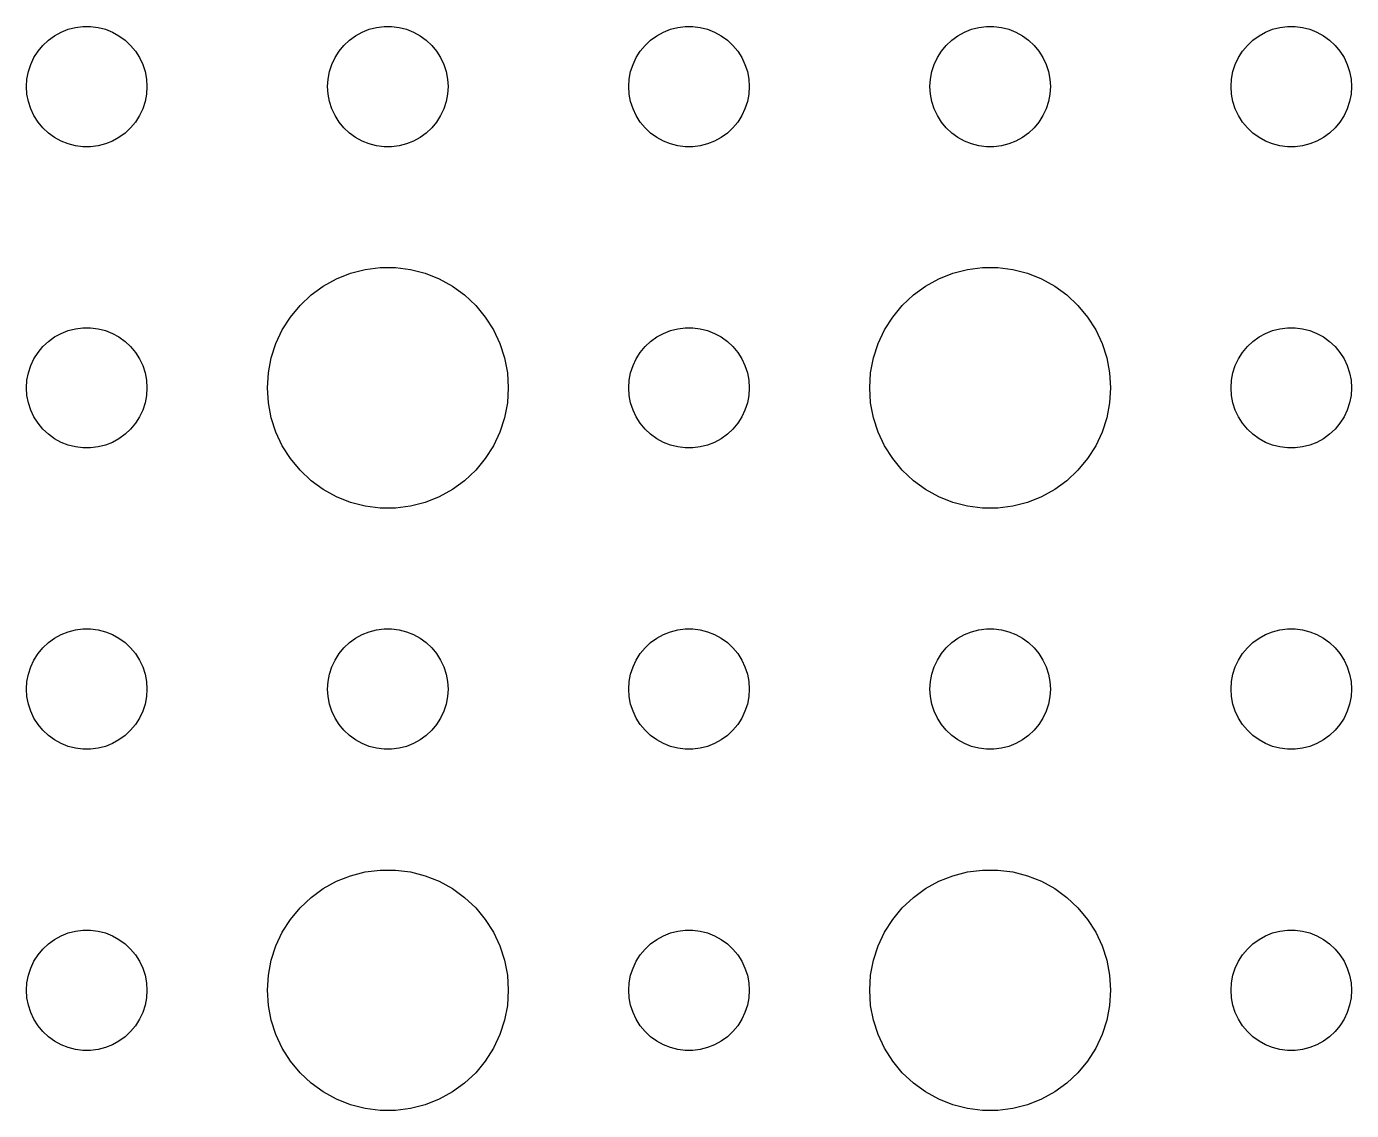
# Model space of a CAD drawing. Header units: metres. Extents: x -134 to 134, y 518 to 1078.
# Drawn here: x -1.5 to 31.5, y 681.01 to 708 of the extents above; entities that cross this region are included whole.
import ezdxf

# ---------------------------------------------------------------- set-up
doc = ezdxf.new("R2010")
doc.units = ezdxf.units.M

msp = doc.modelspace()

# ---------------------------------------------------------------- linework, layer by layer
for p, q in [((-0.80373, 707.766), (-0.63866, 707.857)), ((-0.63866, 707.857), (-0.46352, 707.927)), ((-0.46352, 707.927), (-0.28107, 707.973)), ((-0.28107, 707.973), (-0.09418, 707.997)), ((-0.09418, 707.997), (0.09418, 707.997)), ((0.09418, 707.997), (0.28107, 707.973)), ((0.28107, 707.973), (0.46352, 707.927)), ((0.46352, 707.927), (0.63866, 707.857)), ((0.63866, 707.857), (0.80373, 707.766)), ((6.69626, 707.766), (6.86133, 707.857)), ((6.86133, 707.857), (7.03647, 707.927)), ((7.03647, 707.927), (7.21892, 707.973)), ((7.21892, 707.973), (7.40581, 707.997)), ((7.40581, 707.997), (7.59418, 707.997)), ((7.59418, 707.997), (7.78107, 707.973)), ((7.78107, 707.973), (7.96352, 707.927)), ((7.96352, 707.927), (8.13866, 707.857)), ((8.13866, 707.857), (8.30373, 707.766)), ((14.1963, 707.766), (14.3613, 707.857)), ((14.3613, 707.857), (14.5365, 707.927)), ((14.5365, 707.927), (14.7189, 707.973)), ((14.7189, 707.973), (14.9058, 707.997)), ((14.9058, 707.997), (15.0942, 707.997)), ((15.0942, 707.997), (15.2811, 707.973)), ((15.2811, 707.973), (15.4635, 707.927)), ((15.4635, 707.927), (15.6387, 707.857)), ((15.6387, 707.857), (15.8037, 707.766)), ((21.6963, 707.766), (21.8613, 707.857)), ((21.8613, 707.857), (22.0365, 707.927)), ((22.0365, 707.927), (22.2189, 707.973)), ((22.2189, 707.973), (22.4058, 707.997)), ((22.4058, 707.997), (22.5942, 707.997)), ((22.5942, 707.997), (22.7811, 707.973)), ((22.7811, 707.973), (22.9635, 707.927)), ((22.9635, 707.927), (23.1387, 707.857)), ((23.1387, 707.857), (23.3037, 707.766)), ((29.1963, 707.766), (29.3613, 707.857)), ((29.3613, 707.857), (29.5365, 707.927)), ((29.5365, 707.927), (29.7189, 707.973)), ((29.7189, 707.973), (29.9058, 707.997)), ((29.9058, 707.997), (30.0942, 707.997)), ((30.0942, 707.997), (30.2811, 707.973)), ((30.2811, 707.973), (30.4635, 707.927)), ((30.4635, 707.927), (30.6387, 707.857)), ((30.6387, 707.857), (30.8037, 707.766)), ((-1.21352, 707.382), (-1.09344, 707.527)), ((-1.09344, 707.527), (-0.95613, 707.656)), ((-0.95613, 707.656), (-0.80373, 707.766)), ((0.80373, 707.766), (0.95613, 707.656)), ((0.95613, 707.656), (1.09344, 707.527)), ((1.09344, 707.527), (1.21352, 707.382)), ((6.28647, 707.382), (6.40654, 707.527)), ((6.40654, 707.527), (6.54385, 707.656)), ((6.54385, 707.656), (6.69626, 707.766)), ((8.30373, 707.766), (8.45613, 707.656)), ((8.45613, 707.656), (8.59344, 707.527)), ((8.59344, 707.527), (8.71352, 707.382)), ((13.7865, 707.382), (13.9065, 707.527)), ((13.9065, 707.527), (14.0439, 707.656)), ((14.0439, 707.656), (14.1963, 707.766)), ((15.8037, 707.766), (15.9561, 707.656)), ((15.9561, 707.656), (16.0934, 707.527)), ((16.0934, 707.527), (16.2135, 707.382)), ((21.2865, 707.382), (21.4065, 707.527)), ((21.4065, 707.527), (21.5439, 707.656)), ((21.5439, 707.656), (21.6963, 707.766)), ((23.3037, 707.766), (23.4561, 707.656)), ((23.4561, 707.656), (23.5934, 707.527)), ((23.5934, 707.527), (23.7135, 707.382)), ((28.7865, 707.382), (28.9065, 707.527)), ((28.9065, 707.527), (29.0439, 707.656)), ((29.0439, 707.656), (29.1963, 707.766)), ((30.8037, 707.766), (30.9561, 707.656)), ((30.9561, 707.656), (31.0934, 707.527)), ((31.0934, 707.527), (31.2135, 707.382)), ((-1.39465, 707.052), (-1.31445, 707.223)), ((-1.31445, 707.223), (-1.21352, 707.382)), ((1.21352, 707.382), (1.31445, 707.223)), ((1.31445, 707.223), (1.39465, 707.052)), ((6.10533, 707.052), (6.18553, 707.223)), ((6.18553, 707.223), (6.28647, 707.382)), ((8.71352, 707.382), (8.81445, 707.223)), ((8.81445, 707.223), (8.89465, 707.052)), ((13.6053, 707.052), (13.6855, 707.223)), ((13.6855, 707.223), (13.7865, 707.382)), ((16.2135, 707.382), (16.3145, 707.223)), ((16.3145, 707.223), (16.3947, 707.052)), ((21.1053, 707.052), (21.1855, 707.223)), ((21.1855, 707.223), (21.2865, 707.382)), ((23.7135, 707.382), (23.8145, 707.223)), ((23.8145, 707.223), (23.8947, 707.052)), ((28.6053, 707.052), (28.6855, 707.223)), ((28.6855, 707.223), (28.7865, 707.382)), ((31.2135, 707.382), (31.3145, 707.223)), ((31.3145, 707.223), (31.3947, 707.052)), ((-1.48816, 706.688), (-1.45287, 706.873)), ((-1.45287, 706.873), (-1.39465, 707.052)), ((1.39465, 707.052), (1.45287, 706.873)), ((1.45287, 706.873), (1.48816, 706.688)), ((6.01183, 706.688), (6.04712, 706.873)), ((6.04712, 706.873), (6.10533, 707.052)), ((8.89465, 707.052), (8.95287, 706.873)), ((8.95287, 706.873), (8.98816, 706.688)), ((13.5118, 706.688), (13.5471, 706.873)), ((13.5471, 706.873), (13.6053, 707.052)), ((16.3947, 707.052), (16.4529, 706.873)), ((16.4529, 706.873), (16.4882, 706.688)), ((21.0118, 706.688), (21.0471, 706.873)), ((21.0471, 706.873), (21.1053, 707.052)), ((23.8947, 707.052), (23.9529, 706.873)), ((23.9529, 706.873), (23.9882, 706.688)), ((28.5118, 706.688), (28.5471, 706.873)), ((28.5471, 706.873), (28.6053, 707.052)), ((31.3947, 707.052), (31.4529, 706.873)), ((31.4529, 706.873), (31.4882, 706.688)), ((-1.5, 706.5), (-1.48816, 706.688)), ((1.48816, 706.688), (1.5, 706.5)), ((6, 706.5), (6.01183, 706.688)), ((8.98816, 706.688), (9, 706.5)), ((13.5, 706.5), (13.5118, 706.688)), ((16.4882, 706.688), (16.5, 706.5)), ((21, 706.5), (21.0118, 706.688)), ((23.9882, 706.688), (24, 706.5)), ((28.5, 706.5), (28.5118, 706.688)), ((31.4882, 706.688), (31.5, 706.5)), ((-1.48816, 706.312), (-1.5, 706.5)), ((-1.45287, 706.127), (-1.48816, 706.312)), ((1.48816, 706.312), (1.45287, 706.127)), ((1.5, 706.5), (1.48816, 706.312)), ((6.01183, 706.312), (6, 706.5)), ((6.04712, 706.127), (6.01183, 706.312)), ((8.98816, 706.312), (8.95287, 706.127)), ((9, 706.5), (8.98816, 706.312)), ((13.5118, 706.312), (13.5, 706.5)), ((13.5471, 706.127), (13.5118, 706.312)), ((16.4882, 706.312), (16.4529, 706.127)), ((16.5, 706.5), (16.4882, 706.312)), ((21.0118, 706.312), (21, 706.5)), ((21.0471, 706.127), (21.0118, 706.312)), ((23.9882, 706.312), (23.9529, 706.127)), ((24, 706.5), (23.9882, 706.312)), ((28.5118, 706.312), (28.5, 706.5)), ((28.5471, 706.127), (28.5118, 706.312)), ((31.4882, 706.312), (31.4529, 706.127)), ((31.5, 706.5), (31.4882, 706.312)), ((-1.39465, 705.948), (-1.45287, 706.127)), ((-1.31445, 705.777), (-1.39465, 705.948)), ((1.39465, 705.948), (1.31445, 705.777)), ((1.45287, 706.127), (1.39465, 705.948)), ((6.10533, 705.948), (6.04712, 706.127)), ((6.18553, 705.777), (6.10533, 705.948)), ((8.89465, 705.948), (8.81445, 705.777)), ((8.95287, 706.127), (8.89465, 705.948)), ((13.6053, 705.948), (13.5471, 706.127)), ((13.6855, 705.777), (13.6053, 705.948)), ((16.3947, 705.948), (16.3145, 705.777)), ((16.4529, 706.127), (16.3947, 705.948)), ((21.1053, 705.948), (21.0471, 706.127)), ((21.1855, 705.777), (21.1053, 705.948)), ((23.8947, 705.948), (23.8145, 705.777)), ((23.9529, 706.127), (23.8947, 705.948)), ((28.6053, 705.948), (28.5471, 706.127)), ((28.6855, 705.777), (28.6053, 705.948)), ((31.3947, 705.948), (31.3145, 705.777)), ((31.4529, 706.127), (31.3947, 705.948)), ((-1.21352, 705.618), (-1.31445, 705.777)), ((-1.09344, 705.473), (-1.21352, 705.618)), ((1.21352, 705.618), (1.09344, 705.473)), ((1.31445, 705.777), (1.21352, 705.618)), ((6.28647, 705.618), (6.18553, 705.777)), ((6.40654, 705.473), (6.28647, 705.618)), ((8.71352, 705.618), (8.59344, 705.473)), ((8.81445, 705.777), (8.71352, 705.618)), ((13.7865, 705.618), (13.6855, 705.777)), ((13.9065, 705.473), (13.7865, 705.618)), ((16.2135, 705.618), (16.0934, 705.473)), ((16.3145, 705.777), (16.2135, 705.618)), ((21.2865, 705.618), (21.1855, 705.777)), ((21.4065, 705.473), (21.2865, 705.618)), ((23.7135, 705.618), (23.5934, 705.473)), ((23.8145, 705.777), (23.7135, 705.618)), ((28.7865, 705.618), (28.6855, 705.777)), ((28.9065, 705.473), (28.7865, 705.618)), ((31.2135, 705.618), (31.0934, 705.473)), ((31.3145, 705.777), (31.2135, 705.618)), ((-0.95613, 705.344), (-1.09344, 705.473)), ((-0.80373, 705.234), (-0.95613, 705.344)), ((-0.63866, 705.143), (-0.80373, 705.234)), ((0.80373, 705.234), (0.63866, 705.143)), ((0.95613, 705.344), (0.80373, 705.234)), ((1.09344, 705.473), (0.95613, 705.344)), ((6.54385, 705.344), (6.40654, 705.473)), ((6.69626, 705.234), (6.54385, 705.344)), ((6.86133, 705.143), (6.69626, 705.234)), ((8.30373, 705.234), (8.13866, 705.143)), ((8.45613, 705.344), (8.30373, 705.234)), ((8.59344, 705.473), (8.45613, 705.344)), ((14.0439, 705.344), (13.9065, 705.473)), ((14.1963, 705.234), (14.0439, 705.344)), ((14.3613, 705.143), (14.1963, 705.234)), ((15.8037, 705.234), (15.6387, 705.143)), ((15.9561, 705.344), (15.8037, 705.234)), ((16.0934, 705.473), (15.9561, 705.344)), ((21.5439, 705.344), (21.4065, 705.473)), ((21.6963, 705.234), (21.5439, 705.344)), ((21.8613, 705.143), (21.6963, 705.234)), ((23.3037, 705.234), (23.1387, 705.143)), ((23.4561, 705.344), (23.3037, 705.234)), ((23.5934, 705.473), (23.4561, 705.344)), ((29.0439, 705.344), (28.9065, 705.473)), ((29.1963, 705.234), (29.0439, 705.344)), ((29.3613, 705.143), (29.1963, 705.234)), ((30.8037, 705.234), (30.6387, 705.143)), ((30.9561, 705.344), (30.8037, 705.234)), ((31.0934, 705.473), (30.9561, 705.344)), ((-0.46352, 705.073), (-0.63866, 705.143)), ((-0.28107, 705.027), (-0.46352, 705.073)), ((-0.09418, 705.003), (-0.28107, 705.027)), ((0.09418, 705.003), (-0.09418, 705.003)), ((0.28107, 705.027), (0.09418, 705.003)), ((0.46352, 705.073), (0.28107, 705.027)), ((0.63866, 705.143), (0.46352, 705.073)), ((7.03647, 705.073), (6.86133, 705.143)), ((7.21892, 705.027), (7.03647, 705.073)), ((7.40581, 705.003), (7.21892, 705.027)), ((7.59418, 705.003), (7.40581, 705.003)), ((7.78107, 705.027), (7.59418, 705.003)), ((7.96352, 705.073), (7.78107, 705.027)), ((8.13866, 705.143), (7.96352, 705.073)), ((14.5365, 705.073), (14.3613, 705.143)), ((14.7189, 705.027), (14.5365, 705.073)), ((14.9058, 705.003), (14.7189, 705.027)), ((15.0942, 705.003), (14.9058, 705.003)), ((15.2811, 705.027), (15.0942, 705.003)), ((15.4635, 705.073), (15.2811, 705.027)), ((15.6387, 705.143), (15.4635, 705.073)), ((22.0365, 705.073), (21.8613, 705.143)), ((22.2189, 705.027), (22.0365, 705.073)), ((22.4058, 705.003), (22.2189, 705.027)), ((22.5942, 705.003), (22.4058, 705.003)), ((22.7811, 705.027), (22.5942, 705.003)), ((22.9635, 705.073), (22.7811, 705.027)), ((23.1387, 705.143), (22.9635, 705.073)), ((29.5365, 705.073), (29.3613, 705.143)), ((29.7189, 705.027), (29.5365, 705.073)), ((29.9058, 705.003), (29.7189, 705.027)), ((30.0942, 705.003), (29.9058, 705.003)), ((30.2811, 705.027), (30.0942, 705.003)), ((30.4635, 705.073), (30.2811, 705.027)), ((30.6387, 705.143), (30.4635, 705.073)), ((6.57294, 701.853), (6.93785, 701.947)), ((6.93785, 701.947), (7.31161, 701.994)), ((7.31161, 701.994), (7.68837, 701.994)), ((7.68837, 701.994), (8.06213, 701.947)), ((8.06213, 701.947), (8.42705, 701.853)), ((21.5729, 701.853), (21.9379, 701.947)), ((21.9379, 701.947), (22.3116, 701.994)), ((22.3116, 701.994), (22.6884, 701.994)), ((22.6884, 701.994), (23.0621, 701.947)), ((23.0621, 701.947), (23.427, 701.853)), ((5.89252, 701.533), (6.22266, 701.714)), ((6.22266, 701.714), (6.57294, 701.853)), ((8.42705, 701.853), (8.77733, 701.714)), ((8.77733, 701.714), (9.10747, 701.533)), ((20.8925, 701.533), (21.2227, 701.714)), ((21.2227, 701.714), (21.5729, 701.853)), ((23.427, 701.853), (23.7773, 701.714)), ((23.7773, 701.714), (24.1075, 701.533)), ((5.31308, 701.054), (5.58772, 701.312)), ((5.58772, 701.312), (5.89252, 701.533)), ((9.10747, 701.533), (9.41226, 701.312)), ((9.41226, 701.312), (9.6869, 701.054)), ((20.3131, 701.054), (20.5877, 701.312)), ((20.5877, 701.312), (20.8925, 701.533)), ((24.1075, 701.533), (24.4123, 701.312)), ((24.4123, 701.312), (24.6869, 701.054)), ((5.07294, 700.763), (5.31308, 701.054)), ((9.6869, 701.054), (9.92705, 700.763)), ((20.0729, 700.763), (20.3131, 701.054)), ((24.6869, 701.054), (24.927, 700.763)), ((4.87108, 700.445), (5.07294, 700.763)), ((9.92705, 700.763), (10.1289, 700.445)), ((19.8711, 700.445), (20.0729, 700.763)), ((24.927, 700.763), (25.1289, 700.445)), ((-0.95613, 700.156), (-0.80373, 700.266)), ((-0.80373, 700.266), (-0.63866, 700.357)), ((-0.63866, 700.357), (-0.46352, 700.427)), ((-0.46352, 700.427), (-0.28107, 700.473)), ((-0.28107, 700.473), (-0.09418, 700.497)), ((-0.09418, 700.497), (0.09418, 700.497)), ((0.09418, 700.497), (0.28107, 700.473)), ((0.28107, 700.473), (0.46352, 700.427)), ((0.46352, 700.427), (0.63866, 700.357)), ((0.63866, 700.357), (0.80373, 700.266)), ((0.80373, 700.266), (0.95613, 700.156)), ((4.71066, 700.104), (4.87108, 700.445)), ((10.1289, 700.445), (10.2893, 700.104)), ((14.0439, 700.156), (14.1963, 700.266)), ((14.1963, 700.266), (14.3613, 700.357)), ((14.3613, 700.357), (14.5365, 700.427)), ((14.5365, 700.427), (14.7189, 700.473)), ((14.7189, 700.473), (14.9058, 700.497)), ((14.9058, 700.497), (15.0942, 700.497)), ((15.0942, 700.497), (15.2811, 700.473)), ((15.2811, 700.473), (15.4635, 700.427)), ((15.4635, 700.427), (15.6387, 700.357)), ((15.6387, 700.357), (15.8037, 700.266)), ((15.8037, 700.266), (15.9561, 700.156)), ((19.7107, 700.104), (19.8711, 700.445)), ((25.1289, 700.445), (25.2893, 700.104)), ((29.0439, 700.156), (29.1963, 700.266)), ((29.1963, 700.266), (29.3613, 700.357)), ((29.3613, 700.357), (29.5365, 700.427)), ((29.5365, 700.427), (29.7189, 700.473)), ((29.7189, 700.473), (29.9058, 700.497)), ((29.9058, 700.497), (30.0942, 700.497)), ((30.0942, 700.497), (30.2811, 700.473)), ((30.2811, 700.473), (30.4635, 700.427)), ((30.4635, 700.427), (30.6387, 700.357)), ((30.6387, 700.357), (30.8037, 700.266)), ((30.8037, 700.266), (30.9561, 700.156)), ((-1.21352, 699.882), (-1.09344, 700.027)), ((-1.09344, 700.027), (-0.95613, 700.156)), ((0.95613, 700.156), (1.09344, 700.027)), ((1.09344, 700.027), (1.21352, 699.882)), ((4.59424, 699.746), (4.71066, 700.104)), ((10.2893, 700.104), (10.4057, 699.746)), ((13.7865, 699.882), (13.9065, 700.027)), ((13.9065, 700.027), (14.0439, 700.156)), ((15.9561, 700.156), (16.0934, 700.027)), ((16.0934, 700.027), (16.2135, 699.882)), ((19.5942, 699.746), (19.7107, 700.104)), ((25.2893, 700.104), (25.4057, 699.746)), ((28.7865, 699.882), (28.9065, 700.027)), ((28.9065, 700.027), (29.0439, 700.156)), ((30.9561, 700.156), (31.0934, 700.027)), ((31.0934, 700.027), (31.2135, 699.882)), ((-1.39465, 699.552), (-1.31445, 699.723)), ((-1.31445, 699.723), (-1.21352, 699.882)), ((1.21352, 699.882), (1.31445, 699.723)), ((1.31445, 699.723), (1.39465, 699.552)), ((4.52365, 699.376), (4.59424, 699.746)), ((10.4057, 699.746), (10.4763, 699.376)), ((13.6053, 699.552), (13.6855, 699.723)), ((13.6855, 699.723), (13.7865, 699.882)), ((16.2135, 699.882), (16.3145, 699.723)), ((16.3145, 699.723), (16.3947, 699.552)), ((19.5237, 699.376), (19.5942, 699.746)), ((25.4057, 699.746), (25.4763, 699.376)), ((28.6053, 699.552), (28.6855, 699.723)), ((28.6855, 699.723), (28.7865, 699.882)), ((31.2135, 699.882), (31.3145, 699.723)), ((31.3145, 699.723), (31.3947, 699.552)), ((-1.48816, 699.188), (-1.45287, 699.373)), ((-1.45287, 699.373), (-1.39465, 699.552)), ((1.39465, 699.552), (1.45287, 699.373)), ((1.45287, 699.373), (1.48816, 699.188)), ((4.5, 699), (4.52365, 699.376)), ((10.4763, 699.376), (10.5, 699)), ((13.5118, 699.188), (13.5471, 699.373)), ((13.5471, 699.373), (13.6053, 699.552)), ((16.3947, 699.552), (16.4529, 699.373)), ((16.4529, 699.373), (16.4882, 699.188)), ((19.5, 699), (19.5237, 699.376)), ((25.4763, 699.376), (25.5, 699)), ((28.5118, 699.188), (28.5471, 699.373)), ((28.5471, 699.373), (28.6053, 699.552)), ((31.3947, 699.552), (31.4529, 699.373)), ((31.4529, 699.373), (31.4882, 699.188)), ((-1.5, 699), (-1.48816, 699.188)), ((-1.48816, 698.812), (-1.5, 699)), ((1.48816, 699.188), (1.5, 699)), ((1.5, 699), (1.48816, 698.812)), ((4.52365, 698.624), (4.5, 699)), ((10.5, 699), (10.4763, 698.624)), ((13.5, 699), (13.5118, 699.188)), ((13.5118, 698.812), (13.5, 699)), ((16.4882, 699.188), (16.5, 699)), ((16.5, 699), (16.4882, 698.812)), ((19.5237, 698.624), (19.5, 699)), ((25.5, 699), (25.4763, 698.624)), ((28.5, 699), (28.5118, 699.188)), ((28.5118, 698.812), (28.5, 699)), ((31.4882, 699.188), (31.5, 699)), ((31.5, 699), (31.4882, 698.812)), ((-1.45287, 698.627), (-1.48816, 698.812)), ((-1.39465, 698.448), (-1.45287, 698.627)), ((1.45287, 698.627), (1.39465, 698.448)), ((1.48816, 698.812), (1.45287, 698.627)), ((4.59424, 698.254), (4.52365, 698.624)), ((10.4763, 698.624), (10.4057, 698.254)), ((13.5471, 698.627), (13.5118, 698.812)), ((13.6053, 698.448), (13.5471, 698.627)), ((16.4529, 698.627), (16.3947, 698.448)), ((16.4882, 698.812), (16.4529, 698.627)), ((19.5942, 698.254), (19.5237, 698.624)), ((25.4763, 698.624), (25.4057, 698.254)), ((28.5471, 698.627), (28.5118, 698.812)), ((28.6053, 698.448), (28.5471, 698.627)), ((31.4529, 698.627), (31.3947, 698.448)), ((31.4882, 698.812), (31.4529, 698.627)), ((-1.31445, 698.277), (-1.39465, 698.448)), ((1.39465, 698.448), (1.31445, 698.277)), ((13.6855, 698.277), (13.6053, 698.448)), ((16.3947, 698.448), (16.3145, 698.277)), ((28.6855, 698.277), (28.6053, 698.448)), ((31.3947, 698.448), (31.3145, 698.277)), ((-1.21352, 698.118), (-1.31445, 698.277)), ((-1.09344, 697.973), (-1.21352, 698.118)), ((-0.95613, 697.844), (-1.09344, 697.973)), ((1.09344, 697.973), (0.95613, 697.844)), ((1.21352, 698.118), (1.09344, 697.973)), ((1.31445, 698.277), (1.21352, 698.118)), ((4.71066, 697.896), (4.59424, 698.254)), ((10.4057, 698.254), (10.2893, 697.896)), ((13.7865, 698.118), (13.6855, 698.277)), ((13.9065, 697.973), (13.7865, 698.118)), ((14.0439, 697.844), (13.9065, 697.973)), ((16.0934, 697.973), (15.9561, 697.844)), ((16.2135, 698.118), (16.0934, 697.973)), ((16.3145, 698.277), (16.2135, 698.118)), ((19.7107, 697.896), (19.5942, 698.254)), ((25.4057, 698.254), (25.2893, 697.896)), ((28.7865, 698.118), (28.6855, 698.277)), ((28.9065, 697.973), (28.7865, 698.118)), ((29.0439, 697.844), (28.9065, 697.973)), ((31.0934, 697.973), (30.9561, 697.844)), ((31.2135, 698.118), (31.0934, 697.973)), ((31.3145, 698.277), (31.2135, 698.118)), ((-0.80373, 697.734), (-0.95613, 697.844)), ((-0.63866, 697.643), (-0.80373, 697.734)), ((-0.46352, 697.573), (-0.63866, 697.643)), ((0.63866, 697.643), (0.46352, 697.573)), ((0.80373, 697.734), (0.63866, 697.643)), ((0.95613, 697.844), (0.80373, 697.734)), ((4.87108, 697.555), (4.71066, 697.896)), ((10.2893, 697.896), (10.1289, 697.555)), ((14.1963, 697.734), (14.0439, 697.844)), ((14.3613, 697.643), (14.1963, 697.734)), ((14.5365, 697.573), (14.3613, 697.643)), ((15.6387, 697.643), (15.4635, 697.573)), ((15.8037, 697.734), (15.6387, 697.643)), ((15.9561, 697.844), (15.8037, 697.734)), ((19.8711, 697.555), (19.7107, 697.896)), ((25.2893, 697.896), (25.1289, 697.555)), ((29.1963, 697.734), (29.0439, 697.844)), ((29.3613, 697.643), (29.1963, 697.734)), ((29.5365, 697.573), (29.3613, 697.643)), ((30.6387, 697.643), (30.4635, 697.573)), ((30.8037, 697.734), (30.6387, 697.643)), ((30.9561, 697.844), (30.8037, 697.734)), ((-0.28107, 697.527), (-0.46352, 697.573)), ((-0.09418, 697.503), (-0.28107, 697.527)), ((0.09418, 697.503), (-0.09418, 697.503)), ((0.28107, 697.527), (0.09418, 697.503)), ((0.46352, 697.573), (0.28107, 697.527)), ((5.07294, 697.237), (4.87108, 697.555)), ((10.1289, 697.555), (9.92705, 697.237)), ((14.7189, 697.527), (14.5365, 697.573)), ((14.9058, 697.503), (14.7189, 697.527)), ((15.0942, 697.503), (14.9058, 697.503)), ((15.2811, 697.527), (15.0942, 697.503)), ((15.4635, 697.573), (15.2811, 697.527)), ((20.0729, 697.237), (19.8711, 697.555)), ((25.1289, 697.555), (24.927, 697.237)), ((29.7189, 697.527), (29.5365, 697.573)), ((29.9058, 697.503), (29.7189, 697.527)), ((30.0942, 697.503), (29.9058, 697.503)), ((30.2811, 697.527), (30.0942, 697.503)), ((30.4635, 697.573), (30.2811, 697.527)), ((5.31308, 696.946), (5.07294, 697.237)), ((9.92705, 697.237), (9.6869, 696.946)), ((20.3131, 696.946), (20.0729, 697.237)), ((24.927, 697.237), (24.6869, 696.946)), ((5.58772, 696.688), (5.31308, 696.946)), ((5.89252, 696.467), (5.58772, 696.688)), ((9.41226, 696.688), (9.10747, 696.467)), ((9.6869, 696.946), (9.41226, 696.688)), ((20.5877, 696.688), (20.3131, 696.946)), ((20.8925, 696.467), (20.5877, 696.688)), ((24.4123, 696.688), (24.1075, 696.467)), ((24.6869, 696.946), (24.4123, 696.688)), ((6.22266, 696.286), (5.89252, 696.467)), ((9.10747, 696.467), (8.77733, 696.286)), ((21.2227, 696.286), (20.8925, 696.467)), ((24.1075, 696.467), (23.7773, 696.286)), ((6.57294, 696.147), (6.22266, 696.286)), ((6.93785, 696.053), (6.57294, 696.147)), ((7.31161, 696.006), (6.93785, 696.053)), ((7.68837, 696.006), (7.31161, 696.006)), ((8.06213, 696.053), (7.68837, 696.006)), ((8.42705, 696.147), (8.06213, 696.053)), ((8.77733, 696.286), (8.42705, 696.147)), ((21.5729, 696.147), (21.2227, 696.286)), ((21.9379, 696.053), (21.5729, 696.147)), ((22.3116, 696.006), (21.9379, 696.053)), ((22.6884, 696.006), (22.3116, 696.006)), ((23.0621, 696.053), (22.6884, 696.006)), ((23.427, 696.147), (23.0621, 696.053)), ((23.7773, 696.286), (23.427, 696.147)), ((-0.95613, 692.656), (-0.80373, 692.766)), ((-0.80373, 692.766), (-0.63866, 692.857)), ((-0.63866, 692.857), (-0.46352, 692.927)), ((-0.46352, 692.927), (-0.28107, 692.973)), ((-0.28107, 692.973), (-0.09418, 692.997)), ((-0.09418, 692.997), (0.09418, 692.997)), ((0.09418, 692.997), (0.28107, 692.973)), ((0.28107, 692.973), (0.46352, 692.927)), ((0.46352, 692.927), (0.63866, 692.857)), ((0.63866, 692.857), (0.80373, 692.766)), ((0.80373, 692.766), (0.95613, 692.656)), ((6.54385, 692.656), (6.69626, 692.766)), ((6.69626, 692.766), (6.86133, 692.857)), ((6.86133, 692.857), (7.03647, 692.927)), ((7.03647, 692.927), (7.21892, 692.973)), ((7.21892, 692.973), (7.40581, 692.997)), ((7.40581, 692.997), (7.59418, 692.997)), ((7.59418, 692.997), (7.78107, 692.973)), ((7.78107, 692.973), (7.96352, 692.927)), ((7.96352, 692.927), (8.13866, 692.857)), ((8.13866, 692.857), (8.30373, 692.766)), ((8.30373, 692.766), (8.45613, 692.656)), ((14.0439, 692.656), (14.1963, 692.766)), ((14.1963, 692.766), (14.3613, 692.857)), ((14.3613, 692.857), (14.5365, 692.927)), ((14.5365, 692.927), (14.7189, 692.973)), ((14.7189, 692.973), (14.9058, 692.997)), ((14.9058, 692.997), (15.0942, 692.997)), ((15.0942, 692.997), (15.2811, 692.973)), ((15.2811, 692.973), (15.4635, 692.927)), ((15.4635, 692.927), (15.6387, 692.857)), ((15.6387, 692.857), (15.8037, 692.766)), ((15.8037, 692.766), (15.9561, 692.656)), ((21.5439, 692.656), (21.6963, 692.766)), ((21.6963, 692.766), (21.8613, 692.857)), ((21.8613, 692.857), (22.0365, 692.927)), ((22.0365, 692.927), (22.2189, 692.973)), ((22.2189, 692.973), (22.4058, 692.997)), ((22.4058, 692.997), (22.5942, 692.997)), ((22.5942, 692.997), (22.7811, 692.973)), ((22.7811, 692.973), (22.9635, 692.927)), ((22.9635, 692.927), (23.1387, 692.857)), ((23.1387, 692.857), (23.3037, 692.766)), ((23.3037, 692.766), (23.4561, 692.656)), ((29.0439, 692.656), (29.1963, 692.766)), ((29.1963, 692.766), (29.3613, 692.857)), ((29.3613, 692.857), (29.5365, 692.927)), ((29.5365, 692.927), (29.7189, 692.973)), ((29.7189, 692.973), (29.9058, 692.997)), ((29.9058, 692.997), (30.0942, 692.997)), ((30.0942, 692.997), (30.2811, 692.973)), ((30.2811, 692.973), (30.4635, 692.927)), ((30.4635, 692.927), (30.6387, 692.857)), ((30.6387, 692.857), (30.8037, 692.766)), ((30.8037, 692.766), (30.9561, 692.656)), ((-1.31445, 692.223), (-1.21352, 692.382)), ((-1.21352, 692.382), (-1.09344, 692.527)), ((-1.09344, 692.527), (-0.95613, 692.656)), ((0.95613, 692.656), (1.09344, 692.527)), ((1.09344, 692.527), (1.21352, 692.382)), ((1.21352, 692.382), (1.31445, 692.223)), ((6.18553, 692.223), (6.28647, 692.382)), ((6.28647, 692.382), (6.40654, 692.527)), ((6.40654, 692.527), (6.54385, 692.656)), ((8.45613, 692.656), (8.59344, 692.527)), ((8.59344, 692.527), (8.71352, 692.382)), ((8.71352, 692.382), (8.81445, 692.223)), ((13.6855, 692.223), (13.7865, 692.382)), ((13.7865, 692.382), (13.9065, 692.527)), ((13.9065, 692.527), (14.0439, 692.656)), ((15.9561, 692.656), (16.0934, 692.527)), ((16.0934, 692.527), (16.2135, 692.382)), ((16.2135, 692.382), (16.3145, 692.223)), ((21.1855, 692.223), (21.2865, 692.382)), ((21.2865, 692.382), (21.4065, 692.527)), ((21.4065, 692.527), (21.5439, 692.656)), ((23.4561, 692.656), (23.5934, 692.527)), ((23.5934, 692.527), (23.7135, 692.382)), ((23.7135, 692.382), (23.8145, 692.223)), ((28.6855, 692.223), (28.7865, 692.382)), ((28.7865, 692.382), (28.9065, 692.527)), ((28.9065, 692.527), (29.0439, 692.656)), ((30.9561, 692.656), (31.0934, 692.527)), ((31.0934, 692.527), (31.2135, 692.382)), ((31.2135, 692.382), (31.3145, 692.223)), ((-1.45287, 691.873), (-1.39465, 692.052)), ((-1.39465, 692.052), (-1.31445, 692.223)), ((1.31445, 692.223), (1.39465, 692.052)), ((1.39465, 692.052), (1.45287, 691.873)), ((6.04712, 691.873), (6.10533, 692.052)), ((6.10533, 692.052), (6.18553, 692.223)), ((8.81445, 692.223), (8.89465, 692.052)), ((8.89465, 692.052), (8.95287, 691.873)), ((13.5471, 691.873), (13.6053, 692.052)), ((13.6053, 692.052), (13.6855, 692.223)), ((16.3145, 692.223), (16.3947, 692.052)), ((16.3947, 692.052), (16.4529, 691.873)), ((21.0471, 691.873), (21.1053, 692.052)), ((21.1053, 692.052), (21.1855, 692.223)), ((23.8145, 692.223), (23.8947, 692.052)), ((23.8947, 692.052), (23.9529, 691.873)), ((28.5471, 691.873), (28.6053, 692.052)), ((28.6053, 692.052), (28.6855, 692.223)), ((31.3145, 692.223), (31.3947, 692.052)), ((31.3947, 692.052), (31.4529, 691.873)), ((-1.5, 691.5), (-1.48816, 691.688)), ((-1.48816, 691.688), (-1.45287, 691.873)), ((1.45287, 691.873), (1.48816, 691.688)), ((1.48816, 691.688), (1.5, 691.5)), ((6, 691.5), (6.01183, 691.688)), ((6.01183, 691.688), (6.04712, 691.873)), ((8.95287, 691.873), (8.98816, 691.688)), ((8.98816, 691.688), (9, 691.5)), ((13.5, 691.5), (13.5118, 691.688)), ((13.5118, 691.688), (13.5471, 691.873)), ((16.4529, 691.873), (16.4882, 691.688)), ((16.4882, 691.688), (16.5, 691.5)), ((21, 691.5), (21.0118, 691.688)), ((21.0118, 691.688), (21.0471, 691.873)), ((23.9529, 691.873), (23.9882, 691.688)), ((23.9882, 691.688), (24, 691.5)), ((28.5, 691.5), (28.5118, 691.688)), ((28.5118, 691.688), (28.5471, 691.873)), ((31.4529, 691.873), (31.4882, 691.688)), ((31.4882, 691.688), (31.5, 691.5)), ((-1.48816, 691.312), (-1.5, 691.5)), ((1.5, 691.5), (1.48816, 691.312)), ((6.01183, 691.312), (6, 691.5)), ((9, 691.5), (8.98816, 691.312)), ((13.5118, 691.312), (13.5, 691.5)), ((16.5, 691.5), (16.4882, 691.312)), ((21.0118, 691.312), (21, 691.5)), ((24, 691.5), (23.9882, 691.312)), ((28.5118, 691.312), (28.5, 691.5)), ((31.5, 691.5), (31.4882, 691.312)), ((-1.45287, 691.127), (-1.48816, 691.312)), ((-1.39465, 690.948), (-1.45287, 691.127)), ((1.45287, 691.127), (1.39465, 690.948)), ((1.48816, 691.312), (1.45287, 691.127)), ((6.04712, 691.127), (6.01183, 691.312)), ((6.10533, 690.948), (6.04712, 691.127)), ((8.95287, 691.127), (8.89465, 690.948)), ((8.98816, 691.312), (8.95287, 691.127)), ((13.5471, 691.127), (13.5118, 691.312)), ((13.6053, 690.948), (13.5471, 691.127)), ((16.4529, 691.127), (16.3947, 690.948)), ((16.4882, 691.312), (16.4529, 691.127)), ((21.0471, 691.127), (21.0118, 691.312)), ((21.1053, 690.948), (21.0471, 691.127)), ((23.9529, 691.127), (23.8947, 690.948)), ((23.9882, 691.312), (23.9529, 691.127)), ((28.5471, 691.127), (28.5118, 691.312)), ((28.6053, 690.948), (28.5471, 691.127)), ((31.4529, 691.127), (31.3947, 690.948)), ((31.4882, 691.312), (31.4529, 691.127)), ((-1.31445, 690.777), (-1.39465, 690.948)), ((-1.21352, 690.618), (-1.31445, 690.777)), ((1.31445, 690.777), (1.21352, 690.618)), ((1.39465, 690.948), (1.31445, 690.777)), ((6.18553, 690.777), (6.10533, 690.948)), ((6.28647, 690.618), (6.18553, 690.777)), ((8.81445, 690.777), (8.71352, 690.618)), ((8.89465, 690.948), (8.81445, 690.777)), ((13.6855, 690.777), (13.6053, 690.948)), ((13.7865, 690.618), (13.6855, 690.777)), ((16.3145, 690.777), (16.2135, 690.618)), ((16.3947, 690.948), (16.3145, 690.777)), ((21.1855, 690.777), (21.1053, 690.948)), ((21.2865, 690.618), (21.1855, 690.777)), ((23.8145, 690.777), (23.7135, 690.618)), ((23.8947, 690.948), (23.8145, 690.777)), ((28.6855, 690.777), (28.6053, 690.948)), ((28.7865, 690.618), (28.6855, 690.777)), ((31.3145, 690.777), (31.2135, 690.618)), ((31.3947, 690.948), (31.3145, 690.777)), ((-1.09344, 690.473), (-1.21352, 690.618)), ((-0.95613, 690.344), (-1.09344, 690.473)), ((1.09344, 690.473), (0.95613, 690.344)), ((1.21352, 690.618), (1.09344, 690.473)), ((6.40654, 690.473), (6.28647, 690.618)), ((6.54385, 690.344), (6.40654, 690.473)), ((8.59344, 690.473), (8.45613, 690.344)), ((8.71352, 690.618), (8.59344, 690.473)), ((13.9065, 690.473), (13.7865, 690.618)), ((14.0439, 690.344), (13.9065, 690.473)), ((16.0934, 690.473), (15.9561, 690.344)), ((16.2135, 690.618), (16.0934, 690.473)), ((21.4065, 690.473), (21.2865, 690.618)), ((21.5439, 690.344), (21.4065, 690.473)), ((23.5934, 690.473), (23.4561, 690.344)), ((23.7135, 690.618), (23.5934, 690.473)), ((28.9065, 690.473), (28.7865, 690.618)), ((29.0439, 690.344), (28.9065, 690.473)), ((31.0934, 690.473), (30.9561, 690.344)), ((31.2135, 690.618), (31.0934, 690.473)), ((-0.80373, 690.234), (-0.95613, 690.344)), ((-0.63866, 690.143), (-0.80373, 690.234)), ((-0.46352, 690.073), (-0.63866, 690.143)), ((-0.28107, 690.027), (-0.46352, 690.073)), ((0.46352, 690.073), (0.28107, 690.027)), ((0.63866, 690.143), (0.46352, 690.073)), ((0.80373, 690.234), (0.63866, 690.143)), ((0.95613, 690.344), (0.80373, 690.234)), ((6.69626, 690.234), (6.54385, 690.344)), ((6.86133, 690.143), (6.69626, 690.234)), ((7.03647, 690.073), (6.86133, 690.143)), ((7.21892, 690.027), (7.03647, 690.073)), ((7.96352, 690.073), (7.78107, 690.027)), ((8.13866, 690.143), (7.96352, 690.073)), ((8.30373, 690.234), (8.13866, 690.143)), ((8.45613, 690.344), (8.30373, 690.234)), ((14.1963, 690.234), (14.0439, 690.344)), ((14.3613, 690.143), (14.1963, 690.234)), ((14.5365, 690.073), (14.3613, 690.143)), ((14.7189, 690.027), (14.5365, 690.073)), ((15.4635, 690.073), (15.2811, 690.027)), ((15.6387, 690.143), (15.4635, 690.073)), ((15.8037, 690.234), (15.6387, 690.143)), ((15.9561, 690.344), (15.8037, 690.234)), ((21.6963, 690.234), (21.5439, 690.344)), ((21.8613, 690.143), (21.6963, 690.234)), ((22.0365, 690.073), (21.8613, 690.143)), ((22.2189, 690.027), (22.0365, 690.073)), ((22.9635, 690.073), (22.7811, 690.027)), ((23.1387, 690.143), (22.9635, 690.073)), ((23.3037, 690.234), (23.1387, 690.143)), ((23.4561, 690.344), (23.3037, 690.234)), ((29.1963, 690.234), (29.0439, 690.344)), ((29.3613, 690.143), (29.1963, 690.234)), ((29.5365, 690.073), (29.3613, 690.143)), ((29.7189, 690.027), (29.5365, 690.073)), ((30.4635, 690.073), (30.2811, 690.027)), ((30.6387, 690.143), (30.4635, 690.073)), ((30.8037, 690.234), (30.6387, 690.143)), ((30.9561, 690.344), (30.8037, 690.234)), ((-0.09418, 690.003), (-0.28107, 690.027)), ((0.09418, 690.003), (-0.09418, 690.003)), ((0.28107, 690.027), (0.09418, 690.003)), ((7.40581, 690.003), (7.21892, 690.027)), ((7.59418, 690.003), (7.40581, 690.003)), ((7.78107, 690.027), (7.59418, 690.003)), ((14.9058, 690.003), (14.7189, 690.027)), ((15.0942, 690.003), (14.9058, 690.003)), ((15.2811, 690.027), (15.0942, 690.003)), ((22.4058, 690.003), (22.2189, 690.027)), ((22.5942, 690.003), (22.4058, 690.003)), ((22.7811, 690.027), (22.5942, 690.003)), ((29.9058, 690.003), (29.7189, 690.027)), ((30.0942, 690.003), (29.9058, 690.003)), ((30.2811, 690.027), (30.0942, 690.003)), ((6.22266, 686.714), (6.57294, 686.853)), ((6.57294, 686.853), (6.93785, 686.947)), ((6.93785, 686.947), (7.31161, 686.994)), ((7.31161, 686.994), (7.68837, 686.994)), ((7.68837, 686.994), (8.06213, 686.947)), ((8.06213, 686.947), (8.42705, 686.853)), ((8.42705, 686.853), (8.77733, 686.714)), ((21.2227, 686.714), (21.5729, 686.853)), ((21.5729, 686.853), (21.9379, 686.947)), ((21.9379, 686.947), (22.3116, 686.994)), ((22.3116, 686.994), (22.6884, 686.994)), ((22.6884, 686.994), (23.0621, 686.947)), ((23.0621, 686.947), (23.427, 686.853)), ((23.427, 686.853), (23.7773, 686.714)), ((5.58772, 686.312), (5.89252, 686.533)), ((5.89252, 686.533), (6.22266, 686.714)), ((8.77733, 686.714), (9.10747, 686.533)), ((9.10747, 686.533), (9.41226, 686.312)), ((20.5877, 686.312), (20.8925, 686.533)), ((20.8925, 686.533), (21.2227, 686.714)), ((23.7773, 686.714), (24.1075, 686.533)), ((24.1075, 686.533), (24.4123, 686.312)), ((5.31308, 686.054), (5.58772, 686.312)), ((9.41226, 686.312), (9.6869, 686.054)), ((20.3131, 686.054), (20.5877, 686.312)), ((24.4123, 686.312), (24.6869, 686.054)), ((4.87108, 685.445), (5.07294, 685.763)), ((5.07294, 685.763), (5.31308, 686.054)), ((9.6869, 686.054), (9.92705, 685.763)), ((9.92705, 685.763), (10.1289, 685.445)), ((19.8711, 685.445), (20.0729, 685.763)), ((20.0729, 685.763), (20.3131, 686.054)), ((24.6869, 686.054), (24.927, 685.763)), ((24.927, 685.763), (25.1289, 685.445)), ((-0.63866, 685.357), (-0.46352, 685.427)), ((-0.46352, 685.427), (-0.28107, 685.473)), ((-0.28107, 685.473), (-0.09418, 685.497)), ((-0.09418, 685.497), (0.09418, 685.497)), ((0.09418, 685.497), (0.28107, 685.473)), ((0.28107, 685.473), (0.46352, 685.427)), ((0.46352, 685.427), (0.63866, 685.357)), ((4.71066, 685.104), (4.87108, 685.445)), ((10.1289, 685.445), (10.2893, 685.104)), ((14.3613, 685.357), (14.5365, 685.427)), ((14.5365, 685.427), (14.7189, 685.473)), ((14.7189, 685.473), (14.9058, 685.497)), ((14.9058, 685.497), (15.0942, 685.497)), ((15.0942, 685.497), (15.2811, 685.473)), ((15.2811, 685.473), (15.4635, 685.427)), ((15.4635, 685.427), (15.6387, 685.357)), ((19.7107, 685.104), (19.8711, 685.445)), ((25.1289, 685.445), (25.2893, 685.104)), ((29.3613, 685.357), (29.5365, 685.427)), ((29.5365, 685.427), (29.7189, 685.473)), ((29.7189, 685.473), (29.9058, 685.497)), ((29.9058, 685.497), (30.0942, 685.497)), ((30.0942, 685.497), (30.2811, 685.473)), ((30.2811, 685.473), (30.4635, 685.427)), ((30.4635, 685.427), (30.6387, 685.357)), ((-1.09344, 685.027), (-0.95613, 685.156)), ((-0.95613, 685.156), (-0.80373, 685.266)), ((-0.80373, 685.266), (-0.63866, 685.357)), ((0.63866, 685.357), (0.80373, 685.266)), ((0.80373, 685.266), (0.95613, 685.156)), ((0.95613, 685.156), (1.09344, 685.027)), ((4.59424, 684.746), (4.71066, 685.104)), ((10.2893, 685.104), (10.4057, 684.746)), ((13.9065, 685.027), (14.0439, 685.156)), ((14.0439, 685.156), (14.1963, 685.266)), ((14.1963, 685.266), (14.3613, 685.357)), ((15.6387, 685.357), (15.8037, 685.266)), ((15.8037, 685.266), (15.9561, 685.156)), ((15.9561, 685.156), (16.0934, 685.027)), ((19.5942, 684.746), (19.7107, 685.104)), ((25.2893, 685.104), (25.4057, 684.746)), ((28.9065, 685.027), (29.0439, 685.156)), ((29.0439, 685.156), (29.1963, 685.266)), ((29.1963, 685.266), (29.3613, 685.357)), ((30.6387, 685.357), (30.8037, 685.266)), ((30.8037, 685.266), (30.9561, 685.156)), ((30.9561, 685.156), (31.0934, 685.027)), ((-1.31445, 684.723), (-1.21352, 684.882)), ((-1.21352, 684.882), (-1.09344, 685.027)), ((1.09344, 685.027), (1.21352, 684.882)), ((1.21352, 684.882), (1.31445, 684.723)), ((13.6855, 684.723), (13.7865, 684.882)), ((13.7865, 684.882), (13.9065, 685.027)), ((16.0934, 685.027), (16.2135, 684.882)), ((16.2135, 684.882), (16.3145, 684.723)), ((28.6855, 684.723), (28.7865, 684.882)), ((28.7865, 684.882), (28.9065, 685.027)), ((31.0934, 685.027), (31.2135, 684.882)), ((31.2135, 684.882), (31.3145, 684.723)), ((-1.45287, 684.373), (-1.39465, 684.552)), ((-1.39465, 684.552), (-1.31445, 684.723)), ((1.31445, 684.723), (1.39465, 684.552)), ((1.39465, 684.552), (1.45287, 684.373)), ((4.52365, 684.376), (4.59424, 684.746)), ((10.4057, 684.746), (10.4763, 684.376)), ((13.5471, 684.373), (13.6053, 684.552)), ((13.6053, 684.552), (13.6855, 684.723)), ((16.3145, 684.723), (16.3947, 684.552)), ((16.3947, 684.552), (16.4529, 684.373)), ((19.5237, 684.376), (19.5942, 684.746)), ((25.4057, 684.746), (25.4763, 684.376)), ((28.5471, 684.373), (28.6053, 684.552)), ((28.6053, 684.552), (28.6855, 684.723)), ((31.3145, 684.723), (31.3947, 684.552)), ((31.3947, 684.552), (31.4529, 684.373)), ((-1.5, 684), (-1.48816, 684.188)), ((-1.48816, 684.188), (-1.45287, 684.373)), ((1.45287, 684.373), (1.48816, 684.188)), ((1.48816, 684.188), (1.5, 684)), ((4.5, 684), (4.52365, 684.376)), ((10.4763, 684.376), (10.5, 684)), ((13.5, 684), (13.5118, 684.188)), ((13.5118, 684.188), (13.5471, 684.373)), ((16.4529, 684.373), (16.4882, 684.188)), ((16.4882, 684.188), (16.5, 684)), ((19.5, 684), (19.5237, 684.376)), ((25.4763, 684.376), (25.5, 684)), ((28.5, 684), (28.5118, 684.188)), ((28.5118, 684.188), (28.5471, 684.373)), ((31.4529, 684.373), (31.4882, 684.188)), ((31.4882, 684.188), (31.5, 684)), ((-1.48816, 683.812), (-1.5, 684)), ((-1.45287, 683.627), (-1.48816, 683.812)), ((1.48816, 683.812), (1.45287, 683.627)), ((1.5, 684), (1.48816, 683.812)), ((4.52365, 683.624), (4.5, 684)), ((10.5, 684), (10.4763, 683.624)), ((13.5118, 683.812), (13.5, 684)), ((13.5471, 683.627), (13.5118, 683.812)), ((16.4882, 683.812), (16.4529, 683.627)), ((16.5, 684), (16.4882, 683.812)), ((19.5237, 683.624), (19.5, 684)), ((25.5, 684), (25.4763, 683.624)), ((28.5118, 683.812), (28.5, 684)), ((28.5471, 683.627), (28.5118, 683.812)), ((31.4882, 683.812), (31.4529, 683.627)), ((31.5, 684), (31.4882, 683.812)), ((-1.39465, 683.448), (-1.45287, 683.627)), ((-1.31445, 683.277), (-1.39465, 683.448)), ((1.39465, 683.448), (1.31445, 683.277)), ((1.45287, 683.627), (1.39465, 683.448)), ((4.59424, 683.254), (4.52365, 683.624)), ((10.4763, 683.624), (10.4057, 683.254)), ((13.6053, 683.448), (13.5471, 683.627)), ((13.6855, 683.277), (13.6053, 683.448)), ((16.3947, 683.448), (16.3145, 683.277)), ((16.4529, 683.627), (16.3947, 683.448)), ((19.5942, 683.254), (19.5237, 683.624)), ((25.4763, 683.624), (25.4057, 683.254)), ((28.6053, 683.448), (28.5471, 683.627)), ((28.6855, 683.277), (28.6053, 683.448)), ((31.3947, 683.448), (31.3145, 683.277)), ((31.4529, 683.627), (31.3947, 683.448)), ((-1.21352, 683.118), (-1.31445, 683.277)), ((-1.09344, 682.973), (-1.21352, 683.118)), ((1.21352, 683.118), (1.09344, 682.973)), ((1.31445, 683.277), (1.21352, 683.118)), ((4.71066, 682.896), (4.59424, 683.254)), ((10.4057, 683.254), (10.2893, 682.896)), ((13.7865, 683.118), (13.6855, 683.277)), ((13.9065, 682.973), (13.7865, 683.118)), ((16.2135, 683.118), (16.0934, 682.973)), ((16.3145, 683.277), (16.2135, 683.118)), ((19.7107, 682.896), (19.5942, 683.254)), ((25.4057, 683.254), (25.2893, 682.896)), ((28.7865, 683.118), (28.6855, 683.277)), ((28.9065, 682.973), (28.7865, 683.118)), ((31.2135, 683.118), (31.0934, 682.973)), ((31.3145, 683.277), (31.2135, 683.118)), ((-0.95613, 682.844), (-1.09344, 682.973)), ((-0.80373, 682.734), (-0.95613, 682.844)), ((0.95613, 682.844), (0.80373, 682.734)), ((1.09344, 682.973), (0.95613, 682.844)), ((4.87108, 682.555), (4.71066, 682.896)), ((10.2893, 682.896), (10.1289, 682.555)), ((14.0439, 682.844), (13.9065, 682.973)), ((14.1963, 682.734), (14.0439, 682.844)), ((15.9561, 682.844), (15.8037, 682.734)), ((16.0934, 682.973), (15.9561, 682.844)), ((19.8711, 682.555), (19.7107, 682.896)), ((25.2893, 682.896), (25.1289, 682.555)), ((29.0439, 682.844), (28.9065, 682.973)), ((29.1963, 682.734), (29.0439, 682.844)), ((30.9561, 682.844), (30.8037, 682.734)), ((31.0934, 682.973), (30.9561, 682.844)), ((-0.63866, 682.643), (-0.80373, 682.734)), ((-0.46352, 682.573), (-0.63866, 682.643)), ((-0.28107, 682.527), (-0.46352, 682.573)), ((-0.09418, 682.503), (-0.28107, 682.527)), ((0.09418, 682.503), (-0.09418, 682.503)), ((0.28107, 682.527), (0.09418, 682.503)), ((0.46352, 682.573), (0.28107, 682.527)), ((0.63866, 682.643), (0.46352, 682.573)), ((0.80373, 682.734), (0.63866, 682.643)), ((5.07294, 682.237), (4.87108, 682.555)), ((10.1289, 682.555), (9.92705, 682.237)), ((14.3613, 682.643), (14.1963, 682.734)), ((14.5365, 682.573), (14.3613, 682.643)), ((14.7189, 682.527), (14.5365, 682.573)), ((14.9058, 682.503), (14.7189, 682.527)), ((15.0942, 682.503), (14.9058, 682.503)), ((15.2811, 682.527), (15.0942, 682.503)), ((15.4635, 682.573), (15.2811, 682.527)), ((15.6387, 682.643), (15.4635, 682.573)), ((15.8037, 682.734), (15.6387, 682.643)), ((20.0729, 682.237), (19.8711, 682.555)), ((25.1289, 682.555), (24.927, 682.237)), ((29.3613, 682.643), (29.1963, 682.734)), ((29.5365, 682.573), (29.3613, 682.643)), ((29.7189, 682.527), (29.5365, 682.573)), ((29.9058, 682.503), (29.7189, 682.527)), ((30.0942, 682.503), (29.9058, 682.503)), ((30.2811, 682.527), (30.0942, 682.503)), ((30.4635, 682.573), (30.2811, 682.527)), ((30.6387, 682.643), (30.4635, 682.573)), ((30.8037, 682.734), (30.6387, 682.643)), ((5.31308, 681.946), (5.07294, 682.237)), ((9.92705, 682.237), (9.6869, 681.946)), ((20.3131, 681.946), (20.0729, 682.237)), ((24.927, 682.237), (24.6869, 681.946)), ((5.58772, 681.688), (5.31308, 681.946)), ((9.6869, 681.946), (9.41226, 681.688)), ((20.5877, 681.688), (20.3131, 681.946)), ((24.6869, 681.946), (24.4123, 681.688)), ((5.89252, 681.467), (5.58772, 681.688)), ((6.22266, 681.286), (5.89252, 681.467)), ((9.10747, 681.467), (8.77733, 681.286)), ((9.41226, 681.688), (9.10747, 681.467)), ((20.8925, 681.467), (20.5877, 681.688)), ((21.2227, 681.286), (20.8925, 681.467)), ((24.1075, 681.467), (23.7773, 681.286)), ((24.4123, 681.688), (24.1075, 681.467)), ((6.57294, 681.147), (6.22266, 681.286)), ((6.93785, 681.053), (6.57294, 681.147)), ((8.42705, 681.147), (8.06213, 681.053)), ((8.77733, 681.286), (8.42705, 681.147)), ((21.5729, 681.147), (21.2227, 681.286)), ((21.9379, 681.053), (21.5729, 681.147)), ((23.427, 681.147), (23.0621, 681.053)), ((23.7773, 681.286), (23.427, 681.147)), ((7.31161, 681.006), (6.93785, 681.053)), ((7.68837, 681.006), (7.31161, 681.006)), ((8.06213, 681.053), (7.68837, 681.006)), ((22.3116, 681.006), (21.9379, 681.053)), ((22.6884, 681.006), (22.3116, 681.006)), ((23.0621, 681.053), (22.6884, 681.006))]:
    msp.add_line(p, q)

doc.saveas('drawing.dxf')
